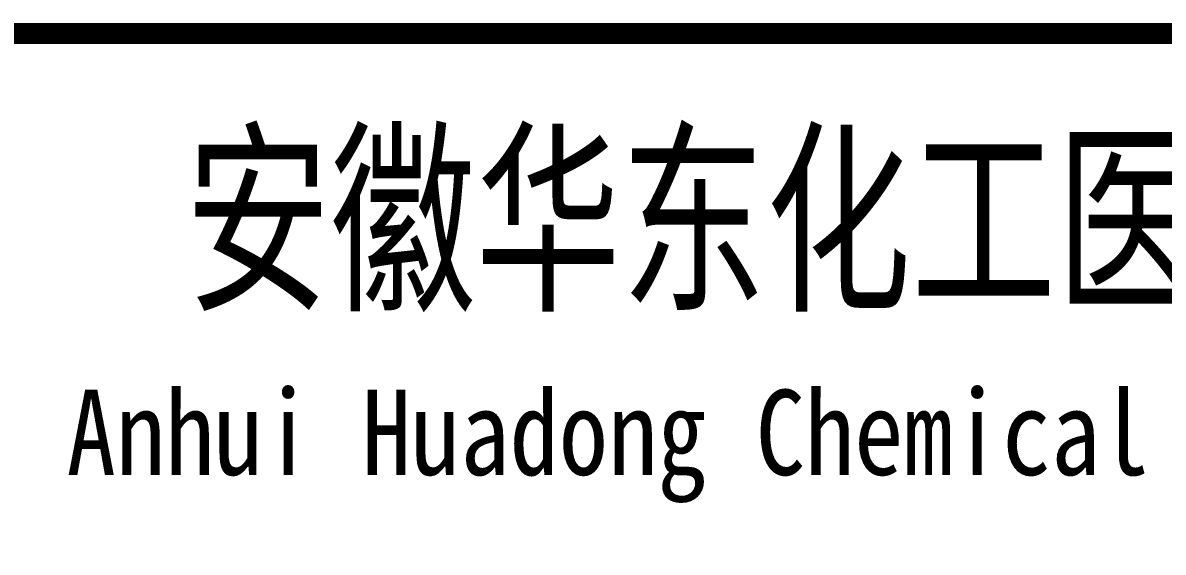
# Model space of a CAD drawing. Extents: x 6128144 to 12201635, y -1670122 to -706096.
# Drawn here: x 6175688 to 6177564, y -750623 to -749752 of the extents above; entities that cross this region are included whole.
import ezdxf
from ezdxf.enums import TextEntityAlignment as Align

# ---------------------------------------------------------------- set-up
doc = ezdxf.new("R2010")
doc.units = 0
doc.header["$LTSCALE"] = 1000
doc.header["$MEASUREMENT"] = 0
doc.layers.get('0').update_dxf_attribs({"linetype": 'CONTINUOUS'})
doc.styles.add('ECEC_TQ_S', font='')
doc.styles.get('ECEC_TQ_S').set_extended_font_data('SimSun')

msp = doc.modelspace()

# ---------------------------------------------------------------- linework, layer by layer
msp.add_lwpolyline([(6183767.5, -749770, 35, 35, 0), (6174767.5, -749770, 35, 35, 0), (6174767.5, -752770, 0, 0, 0)], format="xyseb")

# ---------------------------------------------------------------- texts
at = {"style": 'ECEC_TQ_S'}
for s, height, width, p in [('安徽华东化工医药工程有限责任公司', 250, 0.7, (6177865, -750070)), ('安徽华东化工医药工程有限责任公司', 250, 0.7, (6177865, -750070)), ('Anhui Huadong Chemical & Medical Engineering Co.,Ltd', 140, 0.85, (6177865, -750445)), ('Anhui Huadong Chemical & Medical Engineering Co.,Ltd', 140, 0.85, (6177865, -750445))]:
    msp.add_text(s, height=height, dxfattribs=dict(at, width=width)).set_placement(p, align=Align.MIDDLE)

doc.saveas('drawing.dxf')
